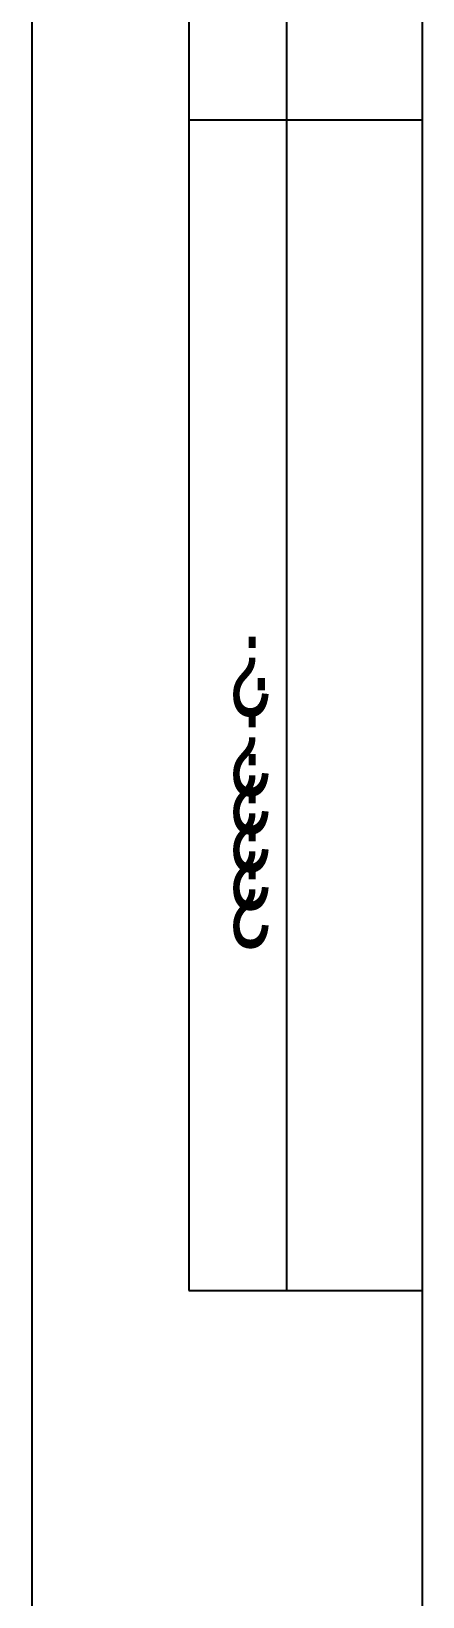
# Model space of a CAD drawing. Extents: x 0 to 74, y -1 to 105.
# Drawn here: x 0.02 to 7.1, y 55.29 to 83.61 of the extents above; entities that cross this region are included whole.
import ezdxf

# ---------------------------------------------------------------- set-up
doc = ezdxf.new("R2010")
doc.units = 0
doc.header["$MEASUREMENT"] = 0
doc.linetypes.add('atContinuous2', pattern=[0])
doc.layers.add('at_Entity', color=7, linetype='Continuous')
doc.layers.add('at_Text', color=7, linetype='Continuous')
doc.styles.get("Standard").update_dxf_attribs({"font": 'txt', "height": 1})

msp = doc.modelspace()

# ---------------------------------------------------------------- linework, layer by layer
at = {"layer": 'at_Entity', "color": 0, "linetype": 'atContinuous2'}
for p, q in [((0.03, 104.971), (0.03, 0.06)), ((7.088, 103.206), (7.088, 1.824))]:
    msp.add_line(p, q, dxfattribs=at)
at = {"layer": 'at_Entity', "color": 7, "linetype": 'atContinuous2'}
for p, q in [((2.871, 103.206), (2.871, 60.829)), ((4.635, 103.206), (4.635, 60.829)), ((2.871, 82.003), (7.088, 82.003)), ((2.871, 60.829), (7.088, 60.829))]:
    msp.add_line(p, q, dxfattribs=at)
at = {"layer": 'at_Entity', "color": 0}
for points in [[(0.03, 0.06, 0.0211, 0.0211, 0), (0.03, 104.971, 0.0211, 0.0211, 0)], [(7.088, 1.824, 0.0211, 0.0211, 0), (7.088, 103.206, 0.0211, 0.0211, 0)]]:
    msp.add_lwpolyline(points, format="xyseb", dxfattribs=at)
at = {"layer": 'at_Entity', "color": 7}
for points in [[(2.871, 60.829, 0.0211, 0.0211, 0), (2.871, 103.206, 0.0211, 0.0211, 0)], [(4.635, 60.829, 0.0211, 0.0211, 0), (4.635, 103.206, 0.0211, 0.0211, 0)], [(7.088, 82.003, 0.0211, 0.0211, 0), (2.871, 82.003, 0.0211, 0.0211, 0)], [(7.088, 60.829, 0.0211, 0.0211, 0), (2.871, 60.829, 0.0211, 0.0211, 0)]]:
    msp.add_lwpolyline(points, format="xyseb", dxfattribs=at)

# ---------------------------------------------------------------- texts
at = {"layer": 'at_Text', "color": 0, "width": 0.7}
for s, p in [('?', (4.367, 72.66)), ('.', (4.367, 71.907)), ('?', (4.367, 71.22)), ('?', (4.367, 70.533)), ('?', (4.367, 69.846)), ('?', (4.367, 69.16)), ('?', (4.367, 68.473))]:
    msp.add_text(s, height=1.436, rotation=179.9995, dxfattribs=at).set_placement(p)

doc.saveas('drawing.dxf')
